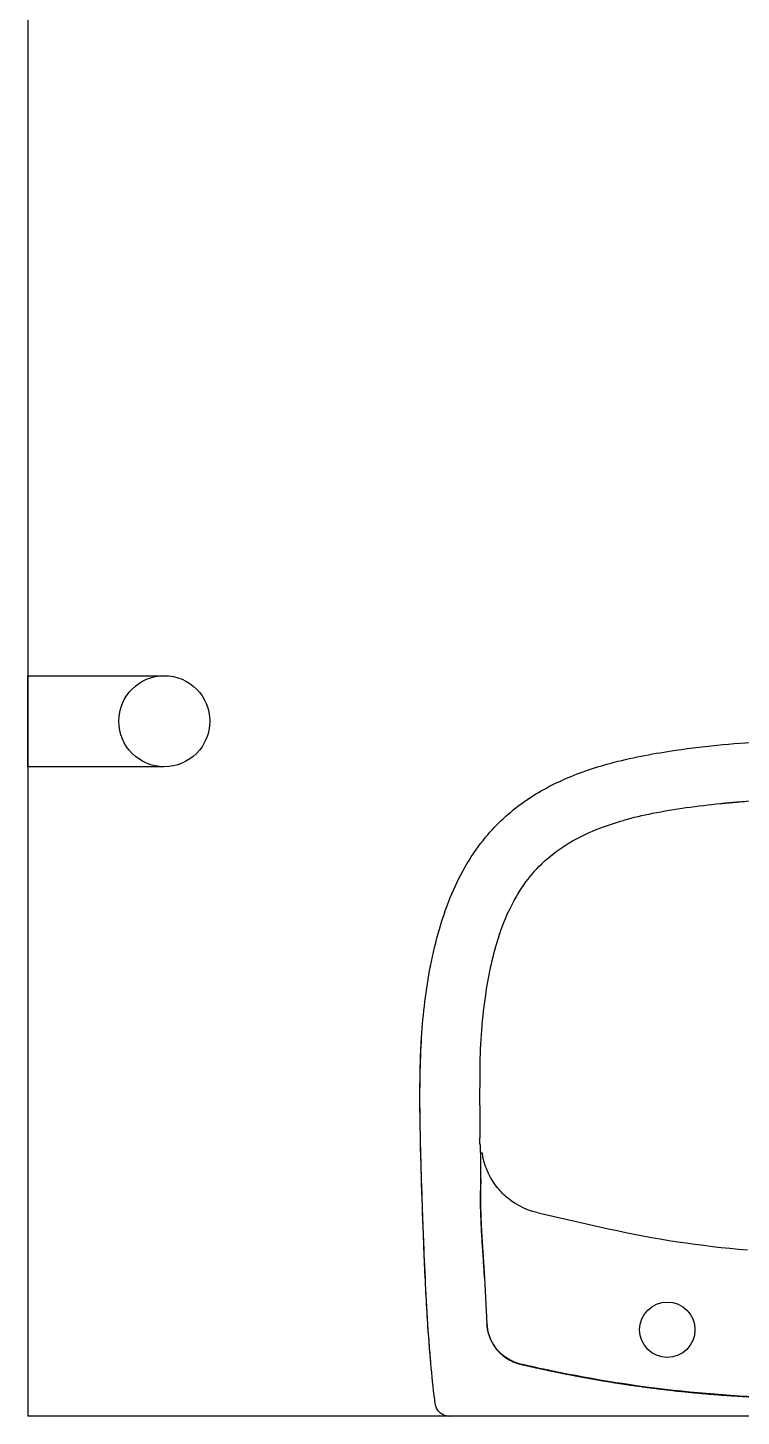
# Model space of a CAD drawing. Header units: centimetres. Extents: x 0 to 1084401, y -139216 to 99734.
# Drawn here: x 912435.2 to 912466.6, y 9892 to 9953 of the extents above; entities that cross this region are included whole.
import ezdxf

# ---------------------------------------------------------------- set-up
doc = ezdxf.new("R2010")
doc.units = ezdxf.units.CM
doc.header["$LTSCALE"] = 4
for name, color, linetype in [('0.6', 6, 'Continuous'), ('08', 8, 'Continuous'), ('PDF1_PH - Metal', 253, 'Continuous')]:
    doc.layers.add(name, color=color, linetype=linetype)

# ---------------------------------------------------------------- blocks, each defined once
blk = doc.blocks.new('L.51_P')
at = {"layer": '08'}
for p, q in [((-249.2140741786579, 0), (249.2140741786584, 0)), ((249.5326338773675, 0), (249.2140741786579, 0)), ((259.3733573988111, -8.730141265236398), (259.3733584201204, -8.730149568721117)), ((161.375366997137, -27.52728905770141), (161.375368623193, -27.52730016454052)), ((262.30810941954, -36.31574476100877), (262.308146243, -36.31615622722097)), ((225.4939886771117, -94.98170383692786), (223.8399494896885, -63.38416652919841)), ((225.5180186546586, -94.94758241039995), (223.8637446842758, -63.35031595439295)), ((225.5180195917878, -94.94758552310941), (225.4939877874071, -94.98170482932574)), ((188.737329571074, -139.57508099917), (140.349516235643, -128.7103189488694)), ((268.6882321539078, -259.9838384809618), (268.6882251836178, -259.983949606516)), ((215.7510056747524, -329.1940674832958), (215.7507029444932, -329.194990845288))]:
    blk.add_line(p, q, dxfattribs=at)
at = {"layer": '08', "ltscale": 27.50259590148926}
blk.add_circle((100.00011733985, -59.34964538299982), 19, dxfattribs=at)
at = {"layer": '08'}
blk.add_arc((-10.36379388100386, -799.933997991691), 687.9358466849909, 77.34496954737777, 85.38395053320471, dxfattribs=at)
blk.add_ellipse((178.0851042617032, -186.8235108753897), major_axis=(49.25213693319917, 11.1359894587418), ratio=0.9999712638527638, start_param=6.07231286101731, end_param=6.149660171275287, dxfattribs=at)
for points, degree, knots in [([(249.5326338236227, 0), (250.5914866947842, -2.23849383473862e-09), (251.6627808906187, -0.1731365682803698), (253.6499506778564, -0.8324551719169904), (254.5925295084407, -1.321542121221455), (256.263236681556, -2.554542152192425), (257.0097464161954, -3.315948047924167), (258.2206444582489, -5.019955091919201), (258.6957988433496, -5.985814072379526), (259.1788814559382, -7.555904968618734), (259.3027983167185, -8.140966796105886), (259.3734804350174, -8.730110423216729)], 3, [0, 0, 0, 0, 0.3178136111332381, 0.3178136111332381, 0.630622636000818, 0.630622636000818, 0.9465387636700655, 0.9465387636700655, 1.267048800009376, 1.267048800009376, 1.448529000700263, 1.448529000700263, 1.448529000700263, 1.448529000700263]), ([(-4.341472958913073e-09, -12.37024192010335), (60.1606251351559, -12.37059697844302), (120.3153086397738, -18.73559870317445), (179.8281186407589, -31.19345480114134), (186.8260067069905, -32.65832736416337), (193.8151385523561, -34.20686693805055), (200.7945944825569, -35.83818893115495)], 3, [460.2532274645449, 460.2532274645449, 460.2532274645449, 460.2532274645449, 715.7620402416113, 715.7620402416113, 715.7620402416113, 745.806362997, 745.806362997, 745.806362997, 745.806362997]), ([(200.8552342196585, -35.75213426099981), (176.5692074796584, -30.07720007199987), (152.1890176146585, -25.23774350899998), (127.7318341326582, -21.25118954599998), (94.3713210916585, -17.00462938300006), (60.93956737745839, -14.37513696399992), (52.07179956025857, -13.79200181199985), (43.20098407535806, -13.32313587699991), (34.32808191859112, -12.9686517931716)], 5, [234.918202018, 234.918202018, 234.918202018, 234.918202018, 234.918202018, 234.918202018, 410.549747855, 410.549747855, 410.549747855, 473.914825366, 473.914825366, 473.914825366, 473.914825366, 473.914825366, 473.914825366]), ([(200.7945944820453, -35.83818905705402), (206.2524102995585, -37.12266442421401), (211.3379563073731, -39.98061120897682), (215.2736514583503, -43.97934674380372), (216.8266396112449, -45.55721003705276), (218.2033666952193, -47.30763020788413), (219.3705252086484, -49.18701575766136), (222.0193494939776, -53.45221369647425), (223.5672194352064, -58.38559173456292), (223.8399487117199, -63.38416667114188)], 3, [7.912423582127037, 7.912423582127037, 7.912423582127037, 7.912423582127037, 25.17836922806239, 25.17836922806239, 25.17836922806239, 31.99134838626841, 31.99134838626841, 31.99134838626841, 47.45315965016795, 47.45315965016795, 47.45315965016795, 47.45315965016795]), ([(223.8637469366586, -63.35031213399998), (223.5843167882749, -57.89809123468035), (221.7906382483943, -52.51969948335909), (218.7119605272283, -47.99523834005277), (216.5306727464022, -44.78959205273077), (213.7151771884505, -42.01434731986501), (210.4749495754472, -39.88088021331896), (207.5446126070556, -37.95145479021949), (204.2702173888347, -36.54735284757953), (200.8552413786583, -35.75213579999991)], 3, [10.9132887164, 10.9132887164, 10.9132887164, 10.9132887164, 33.9603278024, 33.9603278024, 33.9603278024, 50.2894889864, 50.2894889864, 50.2894889864, 65.0569530029, 65.0569530029, 65.0569530029, 65.0569530029]), ([(262.2947316678228, -36.16748087238193), (262.2947316676264, -36.16748087024098), (262.2959737738934, -36.18105961331094), (262.3026473998989, -36.2533925481041), (262.3087889867675, -36.31977874498898), (262.3268866505014, -36.51463853404539), (262.3383707679709, -36.63805843742057), (262.3760868997583, -37.04326446881009), (262.4077038980909, -37.38278269860348), (262.479697087213, -38.16080740069447), (262.5203985004928, -38.60298045481818), (262.6197218236175, -39.69346620798046), (262.6803742693733, -40.36804401878862), (262.8381442982677, -42.15449325046529), (262.936299180622, -43.2973634019088), (263.2257355672195, -46.76838200253451), (263.4119044516756, -49.1345307065767), (264.0900442609454, -58.07521272655572), (264.532516457647, -64.68624730449255), (265.8066158285765, -85.90801919442583), (266.4675714261157, -100.5228310203734), (268.0961910381234, -141.33404565464), (269.0170973821355, -167.5822403472023), (269.9671371221316, -215.9054828105986), (270.0669477507113, -238.0013271842629), (268.688253434841, -259.9836932742603)], 3, [0.2128706754007429, 0.2128706754007429, 0.2128706754007429, 0.2128706754007429, 0.3077153278877687, 0.3077153278877687, 0.4179939885269175, 0.4179939885269175, 0.5183656646460959, 0.5183656646460959, 0.6823181049412498, 0.6823181049412498, 0.8446844095529246, 0.8446844095529246, 1.063628811781816, 1.063628811781816, 1.413976570696171, 1.413976570696171, 2.124866044174794, 2.124866044174794, 4.109012782769432, 4.109012782769432, 8.503951418268986, 8.503951418268986, 16.39018885307485, 16.39018885307485, 23.01549616560465, 23.01549616560465, 23.01549616560465, 23.01549616560465]), ([(262.308146243, -36.3161562272212), (262.3242317854301, -36.49589700095248), (262.3402543730317, -36.6756448078977), (262.3562138598954, -36.8553992778584), (262.6098853611638, -39.71254541555936), (262.8474206339388, -42.57153676504549), (263.0717617842147, -45.42614094340706), (263.1947814401638, -46.99149096260817), (263.3053808670666, -48.44099125444427), (263.4219351478582, -50.00353300825054), (263.6493853133297, -53.05275932619611), (263.8654792358188, -56.09894323614208), (264.0713712577335, -59.14274777990681), (264.7908201766527, -69.77872030593608), (265.3859134783966, -80.38598307911752), (265.9068553421025, -90.99245679083333), (266.4277972058071, -101.5989305025141), (266.8757961540696, -112.2053570629032), (267.2883282132539, -122.8305421431824), (267.3891038574875, -125.4261219235298), (267.4876548362472, -128.0227481080287), (267.584289567008, -130.6205616625098), (267.6809242977597, -133.2183752167559), (267.7756438286674, -135.8173142864671), (267.8686788994428, -138.4190219298621), (268.35173412933, -151.927567398764), (268.802247324963, -165.5833124328183), (269.1652478722613, -179.2831759091166), (269.2751622993915, -183.4314138579714), (269.376018407027, -187.5805918047706), (269.463872812621, -191.7321262718954), (269.5470845989939, -195.6642751135978), (269.6186477332813, -199.599402766861), (269.6740866418213, -203.5366780597856), (269.9261242836092, -221.4364096028851), (269.8699626544999, -239.3466048600344), (268.8555001140016, -257.1857094885722), (268.802459204464, -258.1184224247925), (268.7467325404705, -259.0511800061006), (268.6882321539078, -259.9838384809618)], 3, [171.9865809414363, 171.9865809414363, 171.9865809414363, 171.9865809414363, 172.7474918044315, 172.7474918044315, 172.7474918044315, 184.841953398744, 184.841953398744, 184.841953398744, 191.474069274, 191.474069274, 191.474069274, 204.4163296783891, 204.4163296783891, 204.4163296783891, 249.6404970342696, 249.6404970342696, 249.6404970342696, 294.86466439, 294.86466439, 294.86466439, 305.912277536, 305.912277536, 305.912277536, 316.959890681, 316.959890681, 316.959890681, 374.3211337364742, 374.3211337364742, 374.3211337364742, 391.689780194, 391.689780194, 391.689780194, 408.14058979, 408.14058979, 408.14058979, 482.929638949, 482.929638949, 482.929638949, 486.8399648925242, 486.8399648925242, 486.8399648925242, 486.8399648925242]), ([(225.4939876293761, -94.98170389092957), (225.6946233410595, -98.81942225584885), (225.9326034103156, -102.6645534466841), (226.1842205164489, -106.5184590374508), (226.449749875801, -110.5854523283469), (226.7307542061217, -114.6629074787852), (226.9967129523734, -118.7554071495517), (227.2609836449419, -122.8219315168553), (227.5102381990991, -126.903805356106), (227.7119949164603, -131.0019194405368), (227.8456819482335, -133.7173913959737), (227.9583855132878, -136.4402758746303), (228.0415677071624, -139.1688419920006), (228.0900332452852, -140.7586224368656), (228.1285115870219, -142.3505342639821), (228.1556920496587, -143.9435439898)], 3, [161.339344865, 161.339344865, 161.339344865, 161.339344865, 177.774840415, 177.774840415, 177.774840415, 195.119076946, 195.119076946, 195.119076946, 212.353228726, 212.353228726, 212.353228726, 223.772836592, 223.772836592, 223.772836592, 230.426393256, 230.426393256, 230.426393256, 230.426393256]), ([(228.2507873297527, -172.5096896772436), (228.2500169255013, -172.4424647948927), (228.2492412794563, -172.3745845683375), (228.2484418283007, -172.3044223025645), (228.2356371491519, -171.1777191626429), (228.2234778686584, -170.0530655297998), (228.2129841706583, -169.0032245909999), (228.1921388686587, -166.6187079842998), (228.1798290846582, -164.2387284500001), (228.1763228866585, -162.9142940853999), (228.1759382046585, -160.4190247024999), (228.1844611606584, -157.9130785277), (228.1898485056586, -156.7477647736), (228.2041512276583, -153.9989836929999), (228.2170380046582, -151.2451311371999), (228.2216670486582, -149.6584216542999), (228.2202560696587, -147.7511112124), (228.2048118726584, -145.8483895081999), (228.2017094806583, -145.5200809131998), (228.1762150436584, -143.1407550260999), (228.1284692506583, -140.7604234199998), (228.0713370096582, -138.7064733686998), (227.9377092026584, -134.863732712), (227.7600744686583, -131.0192287468999), (227.6692170576584, -129.2331727287001), (227.4472878156585, -125.1856839167999), (227.1954499056587, -121.1357096715999), (227.0479983356581, -118.8721328892), (226.6804083556585, -113.3795264977), (226.3038302916584, -107.8790444602998), (226.0850845036584, -104.6147589288998), (225.8540807836584, -100.9685866604), (225.6466713386585, -97.31542740089981), (225.6239424586583, -96.90963791319996), (225.5887967616586, -96.27309145970003), (225.5544711166585, -95.63632709400008), (225.5421989116585, -95.40660853319991), (225.5300576386585, -95.17719104849994), (225.5180209116584, -94.94758523759992)], 5, [546.2491882669473, 546.2491882669473, 546.2491882669473, 546.2491882669473, 546.2491882669473, 546.2491882669473, 546.773912654, 546.773912654, 546.773912654, 554.287653669, 554.287653669, 554.287653669, 563.875311365, 563.875311365, 563.875311365, 572.169670434, 572.169670434, 572.169670434, 583.426760377, 583.426760377, 583.426760377, 585.726164429, 585.726164429, 585.726164429, 600.370766173, 600.370766173, 600.370766173, 613.069318121, 613.069318121, 613.069318121, 629.144040394, 629.144040394, 629.144040394, 652.058764086, 652.058764086, 652.058764086, 654.921464737, 654.921464737, 654.921464737, 656.548423849, 656.548423849, 656.548423849, 656.548423849, 656.548423849, 656.548423849]), ([(188.7373303217055, -139.5750740401045), (195.7871828864972, -141.1432008566385), (202.6045490637721, -144.3033572508505), (208.4165617066769, -148.81637152331), (211.0039029698664, -150.8254359844395), (213.3936992784797, -153.0957427999949), (215.533531997622, -155.5773238212746), (215.7905656016806, -155.8754077359454), (216.044034060671, -156.1765555344414), (216.2938638023079, -156.4806794476651), (221.385642550109, -162.6790274422015), (224.926903663536, -170.1321342921028), (226.531201152522, -177.9660470367839), (226.668929160694, -178.638583898512), (226.792675874728, -179.3138261745116), (226.9023648590824, -179.9911765126317)], 3, [18.5938609186, 18.5938609186, 18.5938609186, 18.5938609186, 48.62081912743717, 48.62081912743717, 48.62081912743717, 61.98795935150931, 61.98795935150931, 61.98795935150931, 63.59360085657308, 63.59360085657308, 63.59360085657308, 96.31817255289053, 96.31817255289053, 96.31817255289053, 99.12755803717276, 99.12755803717276, 99.12755803717276, 99.12755803717276]), ([(228.1556921576585, -143.9435444963999), (228.1663706655431, -144.569399681907), (228.1741916969559, -145.1921589377116), (228.1793441475129, -145.8102983335539), (228.1810617971896, -146.0163647327176), (228.1824872666721, -146.2219540767608), (228.1836324154974, -146.4269808160775), (228.1947671530743, -148.4205373624832), (228.1794838557657, -150.350614931963), (228.1604264355647, -152.180206916235), (228.1490275073947, -153.2745516591121), (228.1360414791407, -154.3341442785363), (228.1242965854558, -155.3596725083537), (228.1075552276543, -156.821476718042), (228.0938172965211, -158.2169739821525), (228.0816520890921, -159.5930900214366), (228.0812149780686, -159.6425355811325), (228.0807794697939, -159.6919574779049), (228.0803426108441, -159.741351809399)], 3, [0, 0, 0, 0, 2.39649096282, 2.39649096282, 2.39649096282, 3.19539856628, 3.19539856628, 3.19539856628, 10.9634950017, 10.9634950017, 10.9634950017, 15.6098727566, 15.6098727566, 15.6098727566, 22.2328933273, 22.2328933273, 22.2328933273, 22.4708666883, 22.4708666883, 22.4708666883, 22.4708666883]), ([(228.2507873297527, -172.5096896772436), (228.2500867236586, -172.4565605378998), (228.2493857766585, -172.4034360889), (228.2486848296585, -172.3503116398001), (228.2150030390471, -169.7975851998219), (228.1813212484362, -167.2448587598442), (228.1483404048249, -164.7452567688661), (228.1153442932755, -162.244497647074), (228.0803426108441, -159.741351809399)], 5, [-26.0039098369, -26.0039098369, -26.0039098369, -26.0039098369, -26.0039098369, -26.0039098369, -25.7336945983, -25.7336945983, -25.7336945983, -13.01957595489231, -13.01957595489231, -13.01957595489231, -13.01957595489231, -13.01957595489231, -13.01957595489231]), ([(227.4365643156584, -180.738665915), (227.388494430616, -180.8100514912294), (227.3325507579593, -180.8309012183947), (227.2732739156977, -180.7967050802847), (227.2288482962194, -180.7710764441877), (227.1826950665964, -180.7150849721752), (227.1373723037404, -180.6354803070494), (227.0978760130592, -180.5661092273688), (227.0595128583864, -180.4803466612909), (227.02280478996, -180.3826762982976), (227.005710204859, -180.3371921744078), (226.9891539361624, -180.2895598623402), (226.9733682724068, -180.2406653977896), (226.9575826086516, -180.191770933242), (226.9424240524104, -180.1411351111817), (226.9285865584998, -180.0913016730715), (226.9191229114499, -180.0572199186267), (226.91031573694, -180.0233987749402), (226.9023566914138, -179.9911780479495)], 3, [0, 0, 0, 0, 3.948131589999234, 3.948131589999234, 3.948131589999234, 6.90709811007, 6.90709811007, 6.90709811007, 9.48567440219, 9.48567440219, 9.48567440219, 10.68649192693, 10.68649192693, 10.68649192693, 11.8873094516, 11.8873094516, 11.8873094516, 12.70856460798837, 12.70856460798837, 12.70856460798837, 12.70856460798837]), ([(227.4365732440256, -180.7386646509572), (227.5113292668534, -180.6276472682202), (227.585804033758, -180.5666530165763), (227.6599463300045, -180.5584813645601), (227.7124635813379, -180.5526931340296), (227.7647922682218, -180.57341444228), (227.8166463360321, -180.6217101026107), (227.8189985218396, -180.6239008732018), (227.8210772083476, -180.6259354837111), (227.8234883986911, -180.6281894223223), (227.8281164471314, -180.6325156411556), (227.8327407527468, -180.6360716114764), (227.8371903492493, -180.6389563450512), (227.8416478498916, -180.6418462029865), (227.8460143969919, -180.644354787778), (227.8503776870102, -180.6471204198501), (227.8584707052028, -180.6522501065269), (227.8664991120936, -180.6577778781707), (227.8744652185192, -180.66372685583), (227.8784482717315, -180.666701344659), (227.8824157147683, -180.6697810934143), (227.8863677487907, -180.6729688100104), (227.8893734651447, -180.6753932253498), (227.8923702671445, -180.6778800905463), (227.8953582616564, -180.68043057359), (227.8962982574976, -180.6812329323106), (227.9007386456324, -180.6850981498635), (227.9016699028075, -180.6859296025311)], 3, [86.6062655406, 86.6062655406, 86.6062655406, 86.6062655406, 91.11230596267028, 91.11230596267028, 91.11230596267028, 94.3040719228, 94.3040719228, 94.3040719228, 94.4488556767, 94.4488556767, 94.4488556767, 94.7267541961, 94.7267541961, 94.7267541961, 95.0051463667, 95.0051463667, 95.0051463667, 95.5215073906, 95.5215073906, 95.5215073906, 95.7796879025, 95.7796879025, 95.7796879025, 95.9760468869, 95.9760468869, 95.9760468869, 96.03781963379394, 96.03781963379394, 96.03781963379394, 96.03781963379394]), ([(227.9016672336475, -180.685928551306), (227.9221802369721, -180.7041635431835), (227.9414613204344, -180.7245253961082), (227.9610438156014, -180.7490144642329), (227.9659164117861, -180.7551079338798), (227.9708317141049, -180.7614809460238), (227.9757259345429, -180.7680716375858), (227.9907753365064, -180.7883375752963), (228.00553117851, -180.8105449969767), (228.0201751434397, -180.8351076305678), (228.0396830881518, -180.8678287208195), (228.0585266172684, -180.9039531206245), (228.0770379015321, -180.9442544651574), (228.1137182348803, -181.0241120661087), (228.1488442316518, -181.1200714419074), (228.18213295136, -181.2337188677984), (228.1844258794831, -181.2415469062832), (228.18671007271, -181.249460473477), (228.1889853762859, -181.2574601505771), (228.2356817628915, -181.4216386885696), (228.2787168697805, -181.6226499671302), (228.3157082059461, -181.8519084167983), (228.341080092252, -182.0091538672896), (228.3638027450938, -182.1819699490507), (228.3813105334461, -182.3433037484892)], 3, [3.303107620635404e-05, 3.303107620635404e-05, 3.303107620635404e-05, 3.303107620635404e-05, 1.89840139172, 1.89840139172, 1.89840139172, 2.370761137112718, 2.370761137112718, 2.370761137112718, 3.82323590199, 3.82323590199, 3.82323590199, 5.75814885394, 5.75814885394, 5.75814885394, 9.59220223806, 9.59220223806, 9.59220223806, 9.85629196300039, 9.85629196300039, 9.85629196300039, 15.2762438431, 15.2762438431, 15.2762438431, 18.99371980205046, 18.99371980205046, 18.99371980205046, 18.99371980205046]), ([(228.3425154977385, -181.4855111498091), (228.3370765776585, -180.8501943166998), (228.3314951486582, -180.2151609481), (228.3257523026587, -179.5804089562998), (228.3138941316583, -178.3111660535001), (228.3012277066582, -177.0439201375998), (228.2946715996586, -176.4104823907001), (228.2844796796585, -175.4610277166), (228.2738460476585, -174.5132243057999), (228.2702535476587, -174.1971154288999), (228.2648128126584, -173.7232534642999), (228.2593353466582, -173.2497436195999), (228.2575076936582, -173.0919359177001), (228.2550400442751, -172.8787700374319), (228.2525817788119, -172.6656512715585), (228.2519640203418, -172.6120566443997), (228.2513677741454, -172.5602645219601), (228.2507867787544, -172.5096896963803)], 5, [532.079053919, 532.079053919, 532.079053919, 532.079053919, 532.079053919, 532.079053919, 536.567487554, 536.567487554, 536.567487554, 541.060363878, 541.060363878, 541.060363878, 543.310397911, 543.310397911, 543.310397911, 544.435445243, 544.435445243, 544.435445243, 544.8304555680534, 544.8304555680534, 544.8304555680534, 544.8304555680534, 544.8304555680534, 544.8304555680534]), ([(228.3813105334461, -182.3433037484892), (228.3708299587292, -182.2247167829846), (228.3623949556331, -182.1051382614214), (228.3560986101675, -181.9845967927624), (228.3474994464245, -181.8199686235403), (228.3428899870432, -181.6535420891046), (228.3425156127955, -181.4855123794302)], 3, [11.17047582058452, 11.17047582058452, 11.17047582058452, 11.17047582058452, 15.4118870321, 15.4118870321, 15.4118870321, 21.2045471883, 21.2045471883, 21.2045471883, 21.2045471883]), ([(224.6619198553753, -290.9971385161368), (227.2619330535263, -273.8189747987162), (228.5365531267757, -256.4066817094626), (228.8867896682846, -223.0234050734584), (228.8525073014589, -207.009780745778), (228.6318044787413, -191.0000010603162)], 3, [1.698376670644476e-06, 1.698376670644476e-06, 1.698376670644476e-06, 1.698376670644476e-06, 5.212145584766002, 5.212145584766002, 10.0155358435528, 10.0155358435528, 10.0155358435528, 10.0155358435528]), ([(262.5634891010163, -309.0002183040815), (259.2240603646314, -326.0661564656543), (254.5587237338777, -343.0222737489071), (241.8693912797448, -372.7695293004558), (234.2366305817391, -385.9884583463972), (217.1837457013153, -406.5819799718272), (208.3746029841245, -414.7149339305975), (189.8365008054534, -427.852877315984), (180.133195427522, -433.1438515464879), (159.2144285187005, -442.2410396988189), (147.8542504498146, -445.946834853374), (122.5736492749957, -452.5221417130674), (108.519033376308, -455.1094076397717), (83.55952343009221, -458.7135883895817), (72.65104229595818, -459.9535212634275), (61.73089998204159, -461.0280287815615)], 3, [0, 0, 0, 0, 5.216878632458491, 5.216878632458491, 9.702198379145214, 9.702198379145214, 13.23812924638309, 13.23812924638309, 16.51864987465303, 16.51864987465303, 20.08150763091533, 20.08150763091533, 24.35516128250308, 24.35516128250308, 27.64702499636557, 27.64702499636557, 27.64702499636557, 27.64702499636557]), ([(215.7507029444932, -329.194990845288), (215.2629745513477, -330.6826051307808), (214.7573922115253, -332.1607812649938), (214.2326263649816, -333.6288867347928), (212.5653832340381, -338.2932313680105), (210.704765463679, -342.8494552893974), (208.6116050967266, -347.2620164160903), (205.6823489938015, -353.4371388835173), (202.2886359730528, -359.3313983069368), (198.4032644596737, -364.8534359738314), (194.7709281267958, -370.0158504250405), (190.7033503907969, -374.8379376055029), (186.1808966187396, -379.2246384646128), (179.9369534189354, -385.2811538828678), (172.8243037376633, -390.491539191167), (165.0747255954284, -394.8855018899576), (159.1740826092973, -398.2311298330628), (152.9133979175076, -401.1189485598109), (146.4143247065945, -403.6185323000277), (141.0952083116099, -405.6642973532505), (135.6096576043183, -407.4529117463137), (130.0017769907886, -409.008473341471)], 3, [544.2918768724408, 544.2918768724408, 544.2918768724408, 544.2918768724408, 550.872533501, 550.872533501, 550.872533501, 571.7800575582942, 571.7800575582942, 571.7800575582942, 601.0389205717643, 601.0389205717643, 601.0389205717643, 628.3922974152833, 628.3922974152833, 628.3922974152833, 666.157842392, 666.157842392, 666.157842392, 694.9130848057517, 694.9130848057517, 694.9130848057517, 718.447591404, 718.447591404, 718.447591404, 718.447591404]), ([(63.42389745193486, -420.3938695202796), (71.28804578108475, -419.58807283699), (79.13273879641292, -418.6710832316542), (86.94424168204387, -417.5726263243771), (94.77145469422976, -416.4719602523232), (102.5631039747077, -415.1912255624293), (110.2860323346185, -413.6466887152865), (116.9185433091716, -412.3202284515278), (123.500423380754, -410.7993246009091), (130.0017769907886, -409.008473341471)], 3, [54.8525130055451, 54.8525130055451, 54.8525130055451, 54.8525130055451, 88.47652254170814, 88.47652254170814, 88.47652254170814, 122.1681551016138, 122.1681551016138, 122.1681551016138, 151.102791329, 151.102791329, 151.102791329, 151.102791329]), ([(-0.000398899092033389, -423.5631774039257), (15.31832955530717, -423.5633338452858), (30.64642378759436, -423.0271203292968), (45.9418419805952, -421.918223785666), (47.26275639525375, -421.8224593279465), (48.58328447284612, -421.7224118611568), (49.90333279367451, -421.6180459670225)], 3, [0, 0, 0, 0, 65.31768084468399, 65.31768084468399, 65.31768084468399, 70.95852472820077, 70.95852472820077, 70.95852472820077, 70.95852472820077]), ([(49.90333279229799, -421.6180459503194), (52.55540890386055, -421.4083610787172), (55.20613007077964, -421.1841042503765), (57.85665281388037, -420.9449929403072), (60.55975999370276, -420.6856944365097), (63.26104097315874, -420.410507329), (63.31508966005822, -420.4049946350001), (63.36935494075851, -420.3994531789999), (63.42389745193486, -420.3938695202796)], 5, [11.18411734620516, 11.18411734620516, 11.18411734620516, 11.18411734620516, 11.18411734620516, 11.18411734620516, 30.0723913155, 30.0723913155, 30.0723913155, 30.4571168025, 30.4571168025, 30.4571168025, 30.4571168025, 30.4571168025, 30.4571168025])]:
    blk.add_open_spline(points, degree=degree, knots=knots, dxfattribs=at)
for points, degree in [([(259.3734832750988, -8.730145705293126), (259.4723920135179, -9.554532094226943), (259.57125273467, -10.37892424560982), (259.6700656885228, -11.20332212099856)], 3), ([(259.6700663215497, -11.20332204508077), (260.6718787171853, -19.56035660956968), (261.5579206124085, -27.93237293742732), (262.308111442997, -36.31574150297138)], 3), ([(200.7945944774947, -35.83818895281684), (200.8146401077838, -35.80970635474227), (200.8348827221971, -35.78097134784048), (200.8552412774734, -35.75213588323754)], 3), ([(223.8399490210959, -63.38416629569338), (223.844702310339, -63.37742308183942), (223.8494576269277, -63.37066695334988), (223.8542158254231, -63.36389765536092), (223.8589775415339, -63.35711521581743), (223.8637469366586, -63.35031213399998)], 5), ([(228.5770747366587, -186.24301961635), (228.5880002496583, -187.1944058113099), (228.5989431756589, -188.1457975452799), (228.6099035026582, -189.09719424077), (228.6208812156583, -190.0485952842189), (228.6318762996584, -191.0000000246696)], 5), ([(268.6882455982263, -259.9838043678697), (267.6575470398261, -276.417379246891), (265.7252074218686, -292.8407548240536), (262.5636373799662, -309.0002473189622)], 3), ([(215.7509522326536, -329.1935801209806), (219.8232718895251, -316.7699556383754), (222.6595716435095, -303.9169374300477), (224.6618683234842, -290.9971448356932)], 3), ([(61.7308991221239, -461.0280299564888), (41.22749994474816, -463.0284650410547), (20.6007553577515, -463.9973353207429), (7.198696039267816e-08, -463.9972331579049)], 3)]:
    blk.add_open_spline(points, degree=degree, dxfattribs=at)

msp = doc.modelspace()

# ---------------------------------------------------------------- linework, layer by layer
at = {"layer": '0.6'}
for points in [[(912435.2346801861, 10092.01251930817), (912435.2346801861, 9892.01251930817)], [(912795.2346801861, 9947.01251930817), (912795.2346801861, 9892.01251930817), (912435.2346801861, 9892.01251930817)]]:
    msp.add_lwpolyline(points, dxfattribs=at)
at = {"layer": 'PDF1_PH - Metal'}
msp.add_lwpolyline([(912441.2333228816, 9920.545586711378), (912435.2346801861, 9920.545586711378), (912435.2346801861, 9924.545586711378), (912441.2333228816, 9924.545586711378)], dxfattribs=at)
msp.add_circle((912441.2333228816, 9922.545586711378), 1.999999999999999, dxfattribs=at)

# ---------------------------------------------------------------- block references
at = {"xscale": 0.06400000000000002, "yscale": 0.06400000000000002, "zscale": 0.06400000000000002, "rotation": 180}
msp.add_blockref('L.51_P', (912469.7346801861, 9892.012519308133), dxfattribs=at)

doc.saveas('drawing.dxf')
